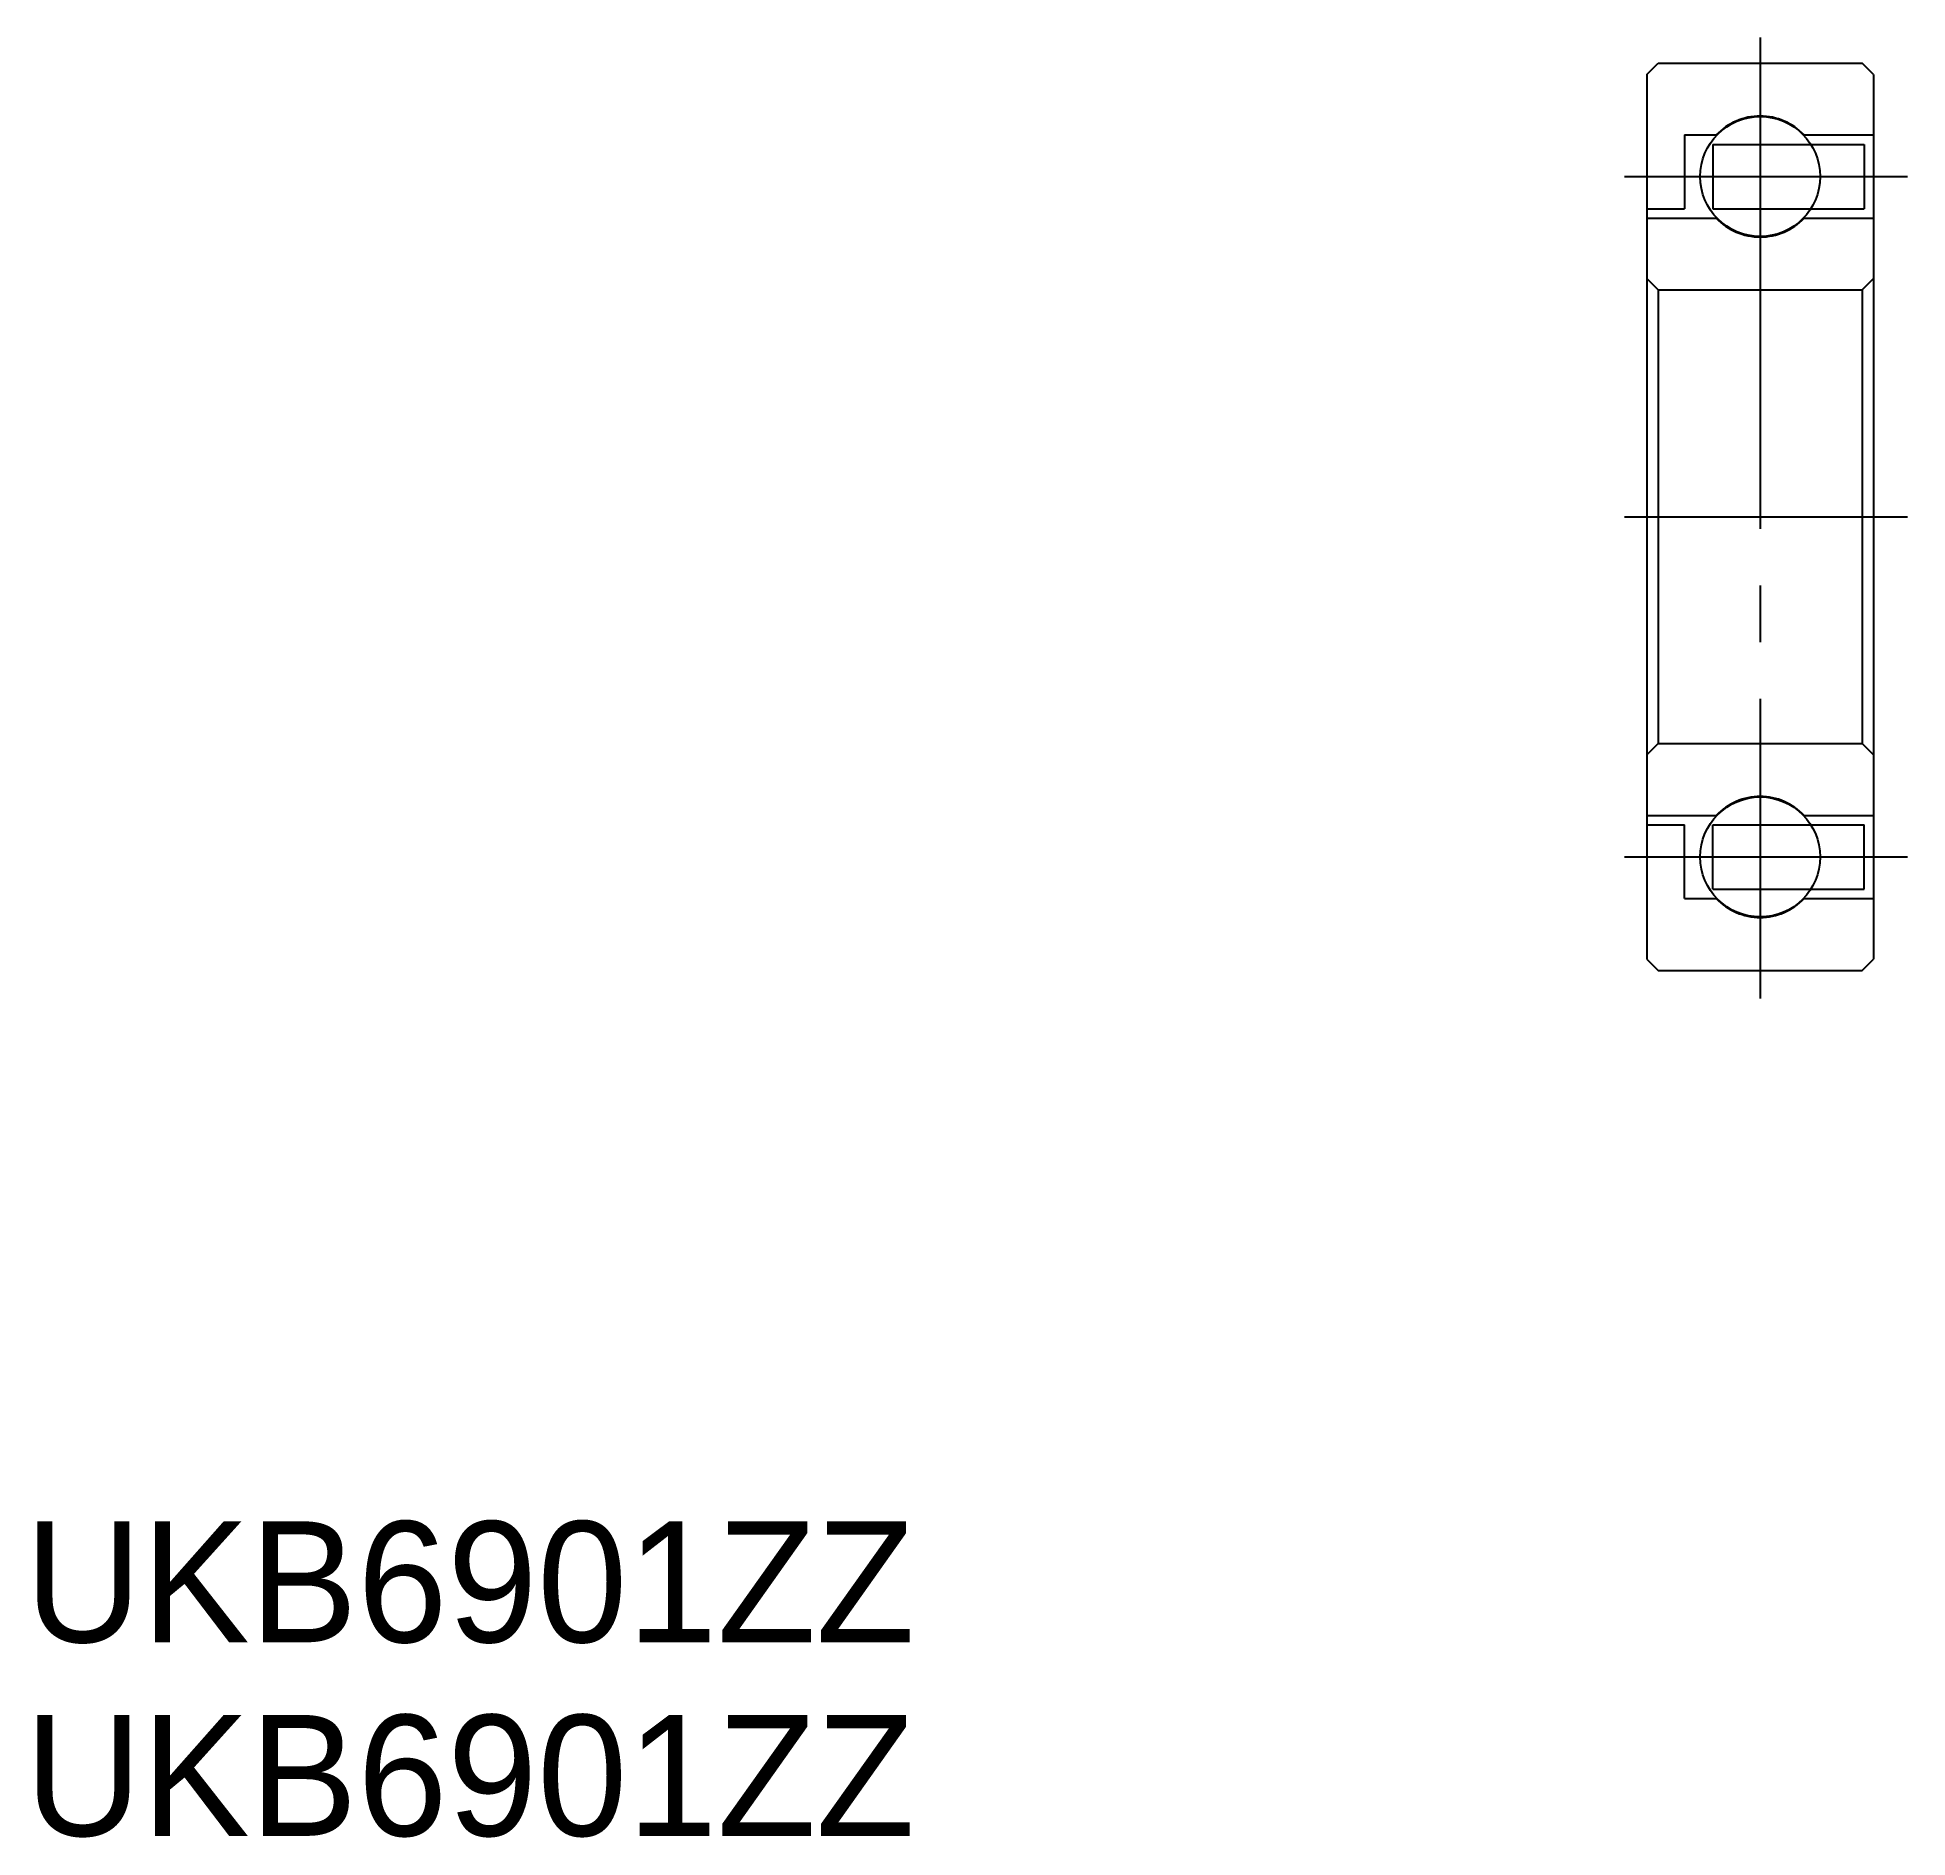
# Model space of a CAD drawing. Extents: x -45.5 to 4, y -16.2 to 31.4.
import ezdxf

# ---------------------------------------------------------------- set-up
doc = ezdxf.new("R2010")
doc.units = 0
doc.linetypes.add('CENTER', pattern=[17.5, 13, -1.5, 1.5, -1.5])
doc.layers.get('0').update_dxf_attribs({"linetype": 'CONTINUOUS'})
doc.layers.add('CENTER', color=1, linetype='CENTER')

msp = doc.modelspace()

# ---------------------------------------------------------------- linework, layer by layer
at = {"color": 7, "linetype": 'CONTINUOUS'}
for p, q in [((-2.929, 30.422), (-2.629, 30.722)), ((-2.629, 30.722), (2.771, 30.722)), ((3.071, 30.422), (2.771, 30.722)), ((-2.929, 30.422), (-2.929, 7.022)), ((3.071, 30.422), (3.071, 7.022)), ((-1.929, 28.822), (-1.091, 28.822)), ((-1.929, 28.822), (-1.929, 26.872)), ((1.233, 28.822), (3.071, 28.822)), ((-1.179, 28.572), (2.821, 28.572)), ((-1.179, 28.572), (-1.179, 26.872)), ((2.821, 28.572), (2.821, 26.872)), ((-2.929, 26.872), (-1.929, 26.872)), ((-1.179, 26.872), (2.821, 26.872)), ((-2.929, 26.622), (-1.091, 26.622)), ((1.233, 26.622), (3.071, 26.622)), ((-2.929, 25.022), (-2.629, 24.722)), ((2.771, 24.722), (3.071, 25.022)), ((-2.629, 24.722), (2.771, 24.722)), ((-2.629, 24.722), (-2.629, 12.722)), ((2.771, 24.722), (2.771, 12.722)), ((-2.629, 12.722), (-2.929, 12.422)), ((-2.629, 12.722), (2.771, 12.722)), ((2.771, 12.722), (3.071, 12.422)), ((-2.929, 10.822), (-1.091, 10.822)), ((-2.929, 10.572), (-1.929, 10.572)), ((-1.929, 8.622), (-1.929, 10.572)), ((-1.179, 8.872), (-1.179, 10.572)), ((-1.179, 10.572), (2.821, 10.572)), ((1.233, 10.822), (3.071, 10.822)), ((2.821, 8.872), (2.821, 10.572)), ((-1.929, 8.622), (-1.091, 8.622)), ((-1.179, 8.872), (2.821, 8.872)), ((1.233, 8.622), (3.071, 8.622)), ((-2.929, 7.022), (-2.629, 6.722)), ((2.771, 6.722), (3.071, 7.022)), ((-2.629, 6.722), (2.771, 6.722))]:
    msp.add_line(p, q, dxfattribs=at)
for centre in [(0.071, 27.722), (0.071, 9.722)]:
    msp.add_circle(centre, 1.587, dxfattribs=at)
for centre, start, end in [((0.071, 27.722), 43.4325, 136.5675), ((0.071, 27.722), 223.4325, 316.5675), ((0.071, 9.722), 43.4325, 136.5675), ((0.071, 9.722), 223.4325, 316.5675)]:
    msp.add_arc(centre, 1.6, start, end, dxfattribs=at)
at = {"layer": 'CENTER', "color": 1, "linetype": 'CENTER'}
for p, q in [((0.071, 31.403), (0.071, 5.982)), ((-3.517, 27.722), (3.971, 27.722)), ((-3.517, 18.722), (3.971, 18.722)), ((-3.517, 9.722), (3.971, 9.722))]:
    msp.add_line(p, q, dxfattribs=at)

# ---------------------------------------------------------------- texts
at = {"color": 0, "linetype": 'BYBLOCK'}
for p in [(-45.845, -11.052), (-45.845, -16.174)]:
    msp.add_text('UKB6901ZZ', height=3.2, dxfattribs=at).set_placement(p)

doc.saveas('drawing.dxf')
